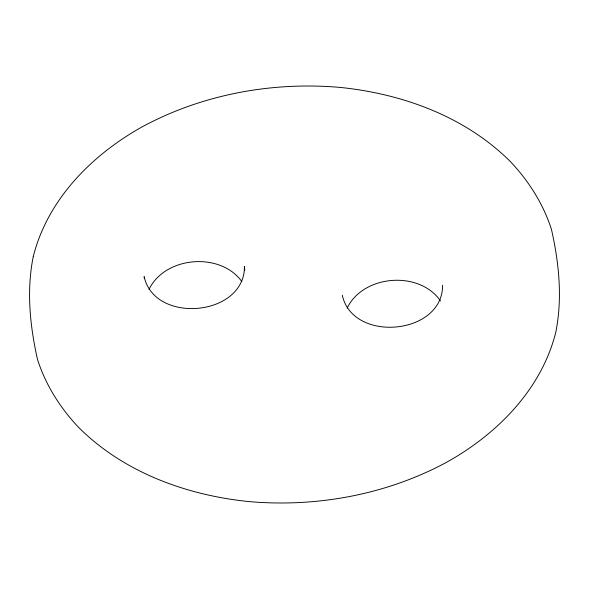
<?xml version="1.0" encoding="UTF-8"?>
<svg xmlns="http://www.w3.org/2000/svg" width="589" height="589" viewBox="0 0 589 589"><rect width="100%" height="100%" fill="white"/><g stroke="black" fill="none" stroke-linecap="round" stroke-linejoin="round"><path stroke-width="0.88" d="M442.604 285.179C442.987 335.089 352.634 343.269 342.312 295.236M148.995 289.435C165.023 256.208 220.404 251.636 241.865 281.616M347.149 308.106C363.303 274.614 419.434 270.233 440.52 300.979M244.744 270.145L244.442 266.508C244.825 316.418 154.473 324.605 144.158 276.572L144.305 278.391M33.301 256.37C26.365 290.436 29.921 325.879 37.534 359.533C45.758 385.169 60.336 408.148 78.816 427.614C123.955 472.496 186.647 495.283 249.095 501.607C316.911 507.475 386.546 494.664 446.624 462.262C496.947 434.27 541.239 389.756 555.699 332.63C562.635 298.564 559.079 263.121 551.466 229.467C543.242 203.831 528.664 180.852 510.184 161.386C465.045 116.504 402.353 93.717 339.905 87.393C272.089 81.525 202.454 94.336 142.376 126.738C92.053 154.73 47.761 199.244 33.301 256.37"/></g></svg>
